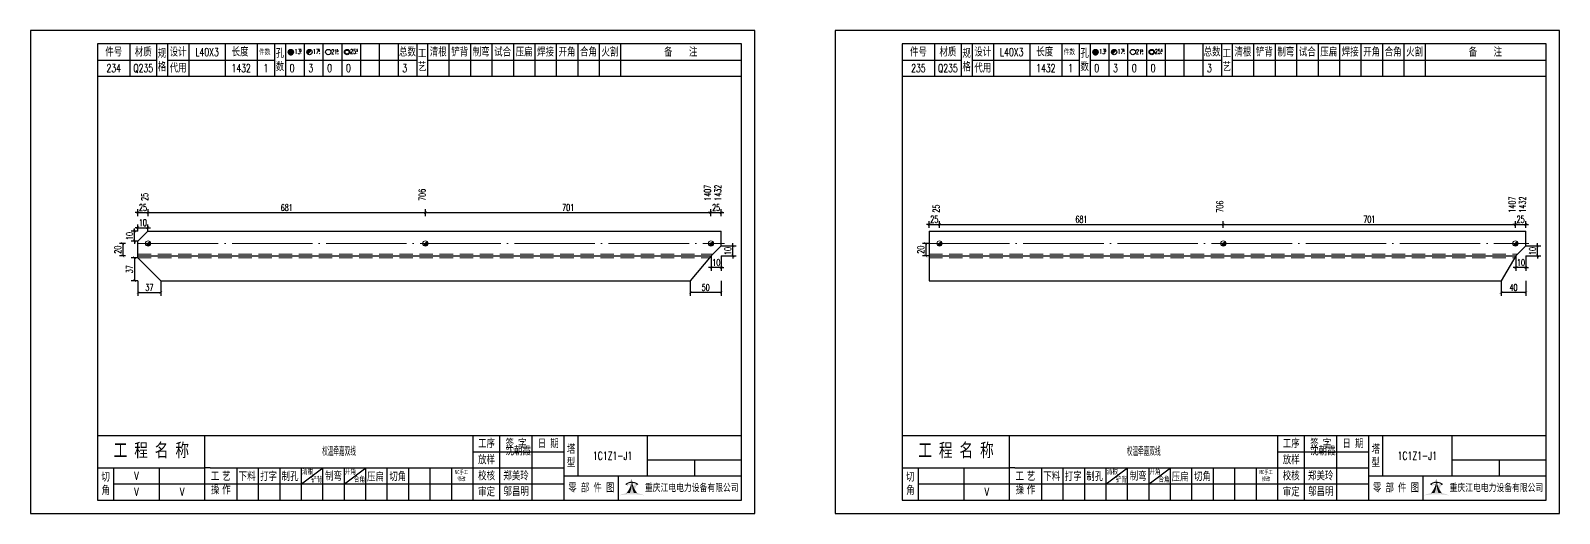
# Model space of a CAD drawing. Header units: millimetres. Extents: x -524 to 9570, y -2481 to 180.
# Drawn here: x 6900 to 7470, y -600 to -420 of the extents above; entities that cross this region are included whole.
import ezdxf
from ezdxf.enums import TextEntityAlignment as Align

# ---------------------------------------------------------------- set-up
doc = ezdxf.new("R2010")
doc.units = ezdxf.units.MM
doc.header["$LTSCALE"] = 20
doc.header["$PDMODE"] = 1
doc.linetypes.add('DASHDOT2X', pattern=[1.75, 1.5, -0.125, 0, -0.125])
doc.linetypes.add('HIDDEN', pattern=[0.375, 0.25, -0.125])
for name, color, linetype, lineweight in [('1', 7, 'Continuous', 25), ('11', 1, 'Continuous', 13), ('2', 1, 'HIDDEN', 13), ('5', 7, 'Continuous', 13), ('7', 3, 'DASHDOT2X', 13)]:
    doc.layers.add(name, color=color, linetype=linetype, lineweight=lineweight)
doc.styles.get("Standard").update_dxf_attribs({"font": 'simplex', "width": 0.7, "bigfont": 'gbhzfs.shx'})
doc.styles.add('SYMBOL_TXT', font='txt.shx', dxfattribs={"width": 0.6})
doc.styles.add('TITLE_TXT', font='simplex.shx', dxfattribs={"width": 0.75, "height": 2.5, "bigfont": 'gbhzfs.shx'})
doc.dimstyles.get("Standard").update_dxf_attribs({"dimtxt": 2.5, "dimasz": 1, "dimexe": 1.25, "dimexo": 0, "dimgap": 0.63, "dimtad": 1, "dimzin": 0, "dimdsep": 46, "dimtxsty": 'standard', "dimblk": 'ARCHTICK', "dimblk1": 'ARCHTICK', "dimblk2": 'ARCHTICK', "dimcen": 0.09, "dimadec": 0, "dimazin": 0, "dimtfac": 1, "dimtdec": 1, "dimtix": 1, "dimtmove": 2, "dimatfit": 3, "dimfxl": 0, "dimtolj": 1, "dimtzin": 0, "dimarcsym": 0})
pattern_1 = [(0, (-3, 0), (0, 0.0125), [])]

# ---------------------------------------------------------------- blocks, each defined once
blk = doc.blocks.new('M12_HOLE')
h = blk.add_hatch()
h.set_pattern_fill('LINE', scale=0.1, style=0)
h.set_pattern_definition(pattern_1)
h.paths.add_polyline_path([(-5, 0, 1), (-1, 0, 1)])
at = {"color": 7}
blk.add_circle((-3, 0), 2, dxfattribs=at)
at = {"color": 7, "attachment_point": 1, "style": 'SYMBOL_TXT'}
for s, insert, char_height, width in [('13\\f??|b0|i0|c0|p54;.', (-0.1170648347537053, 2.110404609075999), 3.5, 5.707453662650948), ('5', (3.739322910876695, 2.264550918150206), 1.8, 2.930899999712656)]:
    blk.add_mtext(s, dxfattribs=dict(at, insert=insert, char_height=char_height, width=width))
blk = doc.blocks.new('M16_HOLE')
h = blk.add_hatch()
h.set_pattern_fill('LINE', scale=0.1, style=0)
h.set_pattern_definition(pattern_1)
h.paths.add_polyline_path([(-1.585786437626905, 1.414213562373095, 0.668178637919299), (-5, 0, 0.198912367379658), (-4.414213562373095, -1.414213562373095)])
at = {"color": 7}
blk.add_circle((-3, 0), 2, dxfattribs=at)
at = {"color": 7, "attachment_point": 1, "style": 'SYMBOL_TXT'}
for s, insert, char_height, width in [('17.', (-0.443935574240129, 2.13042063441452), 3.5, 6.3164), ('5', (3.564570640825252, 2.25180437378188), 1.8, 1.822)]:
    blk.add_mtext(s, dxfattribs=dict(at, insert=insert, char_height=char_height, width=width))
blk = doc.blocks.new('M20_HOLE')
at = {"color": 7}
blk.add_circle((-3, 0), 2, dxfattribs=at)
at = {"color": 7, "attachment_point": 1, "style": 'SYMBOL_TXT'}
for s, insert, char_height, width in [('21.', (-0.6868754558352066, 2.009036737063269), 3.5, 6.0735), ('5', (3.321630759230175, 2.009036737063269), 1.8, 1.4576)]:
    blk.add_mtext(s, dxfattribs=dict(at, insert=insert, char_height=char_height, width=width))
blk = doc.blocks.new('M24_HOLE')
at = {"color": 7}
for radius in [2, 1.5]:
    blk.add_circle((-3, 0), radius, dxfattribs=at)
at = {"color": 7, "attachment_point": 1, "style": 'SYMBOL_TXT'}
for s, insert, char_height, width in [('25.', (-0.6868754558352066, 2.13042063441452), 3.5, 2.4294), ('5', (3.928980201610216, 2.25180437378188), 1.8, 1.9435)]:
    blk.add_mtext(s, dxfattribs=dict(at, insert=insert, char_height=char_height, width=width))
blk = doc.blocks.new('A$C1E394B87')
for p, q in [((270, 180), (0, 180)), ((0, 180), (0, 0)), ((270, 0), (270, 180)), ((0, 0), (270, 0))]:
    blk.add_line(p, q)
blk = doc.blocks.new('JgCard')
h = blk.add_hatch(color=256)
edge = h.paths.add_edge_path()
edge.add_arc((223.8016524729837, -21.84717885384339), 29.00860721842082, 79.81716678233735, 89.27812697573944)
edge.add_arc((224.5325955616654, -21.84717885384339), 29.00860721842082, 90.72187302426055, 100.1828332176626)
edge.add_arc((224.0279874541857, -3.830853464385541), 11.50536553551401, 89.30709440376557, 113.6959925615352, ccw=False)
edge.add_arc((224.3062605804644, -3.830853464385541), 11.50536553551401, 66.30400743846491, 90.69290559623443, ccw=False)
edge = h.paths.add_edge_path()
edge.add_arc((233.0302112674253, 13.18449056462987), 8.873034629199061, 191.5208225546964, 219.6965150385776)
edge.add_arc((215.3040367672247, 13.18449056462987), 8.873034629199061, 320.3034849614224, 348.4791774453036)
edge.add_arc((214.0326012329333, 11.43447699248611), 10.13453382683302, 338.1301204334909, 359.9154198731663)
edge.add_arc((234.3016468017167, 11.43447699248611), 10.13453382683302, 180.0845801266699, 201.8698795665091)
edge.add_line((225.937925765641, 10.90576856469295), (225.6552856147136, 10.35609493506945))
edge.add_arc((224.1679533083088, 7.853493107532699), 3.957321353349253, 91.41975307934291, 127.4827228769255)
edge.add_arc((215.3040367672247, 13.18449056462987), 8.873034629199061, 351.0860103832611, 357.2867084751834)
edge.add_line((222.396322269009, 10.90576856469295), (222.6789624199364, 10.35609493506945))
edge.add_line((222.6789624199364, 10.35609493506945), (221.7697188924139, 10.86032854938844))
edge.add_line((225.6552856147136, 10.35609493506945), (226.5654915637542, 10.86086227359522))
edge.add_arc((224.2330238305049, 7.883670059543192), 3.536460377387214, 93.80567765797379, 121.2894356209631)
edge.add_arc((224.1012242041452, 7.883670059543192), 3.536460377387214, 58.7105643790368, 86.1943223420262)
edge.add_arc((224.1679533083088, 7.853493107532699), 3.957321353349253, 52.53023982105776, 88.60436076552203)
edge.add_arc((233.0302112674253, 13.18449056462987), 8.873034629199061, 182.7132915248167, 188.9137221835162)
edge.add_line((224.1671240173246, 11.44943760304955), (224.1671240173246, 11.41951638194644))
blk.add_hatch(color=256).paths.add_polyline_path([(224.1671240173246, 11.41951638190653, 0.09534363958971465), (224.8964730213393, 7.65936347788454, -0.02857973389665951), (226.2029576453306, 7.517096850535836, -0.1235627947319866), (224.3359488967444, 11.41233217421416, -0.1204986991669159), (225.937925765641, 10.90576856469295), (225.6552856147136, 10.35609493506945), (226.5654915637542, 10.86086227359522, 0.5402417223769541), (226.575360567148, 10.99431825130466, 0.158715983985349), (224.2643381876442, 11.80964050730302, -0.02706108524003999), (224.1671240173246, 12.76445731824299, -0.02706225299216489), (224.0699034296731, 11.80959959181416, 0.1586661026302013), (221.7598355252794, 10.99377351487396, 0.5401762534625951), (221.7697205382283, 10.86032763670437, -5.881062471050359e-06), (221.7697188924139, 10.86032854938844), (222.6789624199364, 10.35609493506945), (222.396322269009, 10.90576856469295, -0.1204986991669226), (223.9982991379056, 11.41233217421416, -0.1235627947319868), (222.1312903893195, 7.517096850535836, -0.0285797338966575), (223.4377750133108, 7.65936347788454, 0.09534363958971454)])
for p, q in [((265, 175), (25, 175)), ((25, 175), (25, 5)), ((37, 175), (37, 163)), ((47, 175), (47, 163)), ((51, 175), (51, 163)), ((59, 175), (59, 163)), ((72.61005959575064, 175), (72.61005959575061, 163)), ((84.43573710762382, 175), (84.43573710762382, 163)), ((91, 175), (91, 163)), ((95, 175), (95, 163)), ((102, 175), (102, 163)), ((109, 175), (109, 163)), ((116, 175), (116, 163)), ((123, 175), (123, 163)), ((130, 175), (130, 163)), ((137, 175), (137, 163)), ((144, 175), (144, 163)), ((148, 175), (148, 163)), ((156, 175), (156, 163)), ((164, 175), (164, 163)), ((172, 175), (172, 163)), ((180, 175), (180, 163)), ((188, 175), (188, 163)), ((196, 175), (196, 163)), ((204, 175), (204, 163)), ((212, 175), (212, 163)), ((220, 175), (220, 163)), ((265, 5), (265, 175)), ((25, 169), (47, 169)), ((51, 168.9999999999999), (91, 168.9999999999999)), ((95, 168.9999999999999), (144, 168.9999999999999)), ((148, 169), (265, 169)), ((25, 163), (265, 163)), ((25, 29), (265, 29)), ((65, 17), (65, 29)), ((165, 5), (165, 29)), ((175, 5), (175, 29)), ((187, 5), (187, 29)), ((199, 5), (199, 29)), ((204, 29), (204, 14)), ((230, 14), (230, 29)), ((165, 23), (199, 23)), ((230, 20), (265, 20)), ((247.5, 20), (247.5, 14)), ((25, 17), (65, 17)), ((31, 5), (31, 17)), ((48, 17), (48, 5)), ((65, 5), (65, 17)), ((67, 17), (65, 17)), ((67, 17), (165, 17)), ((77, 5), (77, 17)), ((85, 5), (85, 17)), ((93, 5), (93, 17)), ((101, 5), (101, 17)), ((101, 11), (109, 17)), ((109, 5), (109, 17)), ((117, 5), (117, 17)), ((117, 11), (125, 17)), ((125, 5), (125, 17)), ((133, 5), (133, 17)), ((141, 5), (141, 17)), ((149, 5), (149, 17)), ((157, 5), (157, 17)), ((165, 17), (199, 17)), ((199, 14), (265, 14)), ((219.0802760739607, 14), (219.0802760739607, 5)), ((31, 11), (65, 11)), ((65, 11), (165, 11)), ((165, 11), (199, 11)), ((25, 5), (265, 5))]:
    blk.add_line(p, q)
blk.add_lwpolyline([(96.0334779468642, 171.9855941999696, -1), (98.0334779468642, 171.9855941999696, -1)], format="xyb", close=True)
for p in [(65.8050297978753, 166), (145, 96)]:
    blk.add_point(p)
blk.add_blockref('A$C1E394B87', (0, 0))
at = {"xscale": 0.5, "yscale": 0.5, "zscale": 0.5}
for name, p in [('M12_HOLE', (98.5334779468642, 171.9855941999696)), ('M16_HOLE', (105.5, 171.9999999999999)), ('M20_HOLE', (112.5, 171.9999999999999)), ('M24_HOLE', (119.5, 171.9999999999999))]:
    blk.add_blockref(name, p, dxfattribs=at)
at = {"attachment_point": 5, "style": 'TITLE_TXT'}
for s, insert, char_height, width in [('{\\fSimHei|b0|i0|c134|p2;件号}', (31, 172), 3, 15), ('{\\fSimHei|b0|i0|c134|p2;材质}', (42, 172), 3, 8), ('{\\fSimHei|b0|i0|c134|p2;规格}', (49, 169), 3, 4), ('{\\fSimHei|b0|i0|c134|p2;设计}', (55, 171.9999999999999), 3, 8.000000000000014), ('{\\fSimHei|b0|i0|c134|p2;长度}', (78.11684221050325, 172.0531705390044), 3, 8), ('{\\fSimHei|b0|i0|c134|p2;件数}', (87.3041250533895, 171.9999999999999), 2, 8.8244), ('{\\fSimHei|b0|i0|c134|p2;孔数}', (93, 169), 3, 4), ('{\\fSimHei|b0|i0|c134|p2;总数}', (140.5, 171.9999999999999), 3, 7), ('{\\fSimHei|b0|i0|c134|p2;工\\P艺}', (146, 169), 3, 4), ('{\\fSimHei|b0|i0|c134|p2;清根}', (152, 172), 3, 8), ('{\\fSimHei|b0|i0|c134|p2;铲背}', (160, 172), 3, 8), ('{\\fSimHei|b0|i0|c134|p2;制弯}', (168, 172), 3, 8.000000000000028), ('{\\fSimHei|b0|i0|c134|p2;试合}', (176, 172), 3, 8), ('{\\fSimHei|b0|i0|c134|p2;压扁}', (184, 172), 3, 8), ('{\\fSimHei|b0|i0|c134|p2;焊接}', (192, 172), 3, 8), ('{\\fSimHei|b0|i0|c134|p2;开角}', (200, 172), 3, 8.000000000000057), ('{\\fSimHei|b0|i0|c134|p2;合角}', (208, 172), 3, 8), ('{\\fSimHei|b0|i0|c134|p2;火割}', (216, 172), 3, 8), ('{\\fSimHei|b0|i0|c134|p2;备    注}', (242.3967818627186, 171.9765054582008), 3, 22), ('{\\fSimHei|b0|i0|c134|p2;代用}', (55, 166), 3, 8), ('{\\fSimHei|b0|i0|c134|p2;工 程 名 称}', (45.04268864723963, 23.33842704880232), 5, 47.33333333333334), ('{\\fSimHei|b0|i0|c134|p2;工序}', (170, 26), 3, 10), ('{\\fSimHei|b0|i0|c134|p2;签 字}', (181, 26), 3, 12), ('{\\fSimHei|b0|i0|c134|p2;^I沈朝霞}', (181.0520504248258, 23.27747906449889), 3, 12), ('{\\fSimHei|b0|i0|c134|p2;日 期}', (193, 26), 3, 12), ('{\\fSimHei|b0|i0|c134|p2;塔\\P型}', (201.5, 21.5), 3, 5.000000000000028), ('{\\fSimHei|b0|i0|c134|p2;放样}', (170, 20), 3, 10), ('{\\fSimHei|b0|i0|c134|p2;切\\P角}', (28, 11), 3, 6.000000000000004), ('{\\fSimHei|b0|i0|c134|p2;工\\P操}', (68.78408056366106, 11.29930144135182), 3, 6.000000000000004), ('{\\fSimHei|b0|i0|c134|p2;艺\\P作}', (73.01340619218274, 11.29930144135182), 3, 6.000000000000004), ('{\\fSimHei|b0|i0|c134|p2;下料}', (80.74376492044746, 13.75191016783555), 3, 8), ('{\\fSimHei|b0|i0|c134|p2;打字}', (88.74376492044746, 13.75191016783555), 3, 8), ('{\\fSimHei|b0|i0|c134|p2;制孔}', (96.74376492044746, 13.75191016783555), 3, 8.000000000000028), ('{\\fSimHei|b0|i0|c134|p2;清根}', (103.3080888185272, 15.56254542211099), 2, 8), ('{\\fSimHei|b0|i0|c134|p2;铲背}', (106.6982872637203, 12.58010217278223), 2, 8), ('{\\fSimHei|b0|i0|c134|p2;制弯}', (112.9524832210667, 13.86807755023182), 3, 8.000000000000028), ('{\\fSimHei|b0|i0|c134|p2;开角}', (119.2123351337376, 15.54156681030855), 2, 8.000000000000057), ('{\\fSimHei|b0|i0|c134|p2;合角}', (122.601153766583, 12.67610618408509), 2, 8), ('{\\fSimHei|b0|i0|c134|p2;压扁}', (128.5896913500159, 13.56672241423536), 3, 8), ('{\\fSimHei|b0|i0|c134|p2;切角}', (136.8970089545677, 13.6938446517654), 3, 8), ('{\\fSimHei|b0|i0|c134|p2;NC手工修改}', (160.6311373906198, 14.05820252967675), 1.5, 6.204069777279955), ('{\\fSimHei|b0|i0|c134|p2;校核}', (170, 14), 3, 10.00000000000003), ('{\\fSimHei|b0|i0|c134|p2;郑美玲}', (181, 14), 3, 12), ('{\\fSimHei|b0|i0|c134|p2;零 部 件 图}', (209.0827348158753, 9.5), 3, 30.76131175444226), ('{\\fSimHei|b0|i0|c134|p2;重庆江电电力设备有限公司}', (246.5086378857131, 9.475432444103376), 2.772000000000001, 63.29400000000002), ('{\\fSimHei|b0|i0|c134|p2;审定}', (170, 8), 3, 10), ('{\\fSimHei|b0|i0|c134|p2;邬昌明}', (181.0428184060297, 8.12303372435349), 3, 12)]:
    blk.add_mtext(s, dxfattribs=dict(at, insert=insert, char_height=char_height, width=width))
blk = doc.blocks.new('M16')
for p, q in [((-0.7071067811865476, -0.7071067811865476), (0.7071067811865475, 0.7071067811865475)), ((-0.4, 4.898425415289509e-17), (0.4, 0)), ((2.449212707644755e-17, 0.4), (0, -0.4))]:
    blk.add_line(p, q)
blk.add_circle((0, 0), 1)
for centre, radius, end in [((0, 0), 0.8, 45.00000000000001), ((0, 0), 0.6, 45.00000000000001), ((0, 0), 0.4, 45.00000000000001), ((-5.551115123125783e-17, -5.551115123125783e-17), 0.2, 45)]:
    blk.add_arc(centre, radius, 225, end)
blk = doc.blocks.new('_ArchTick')
at = {"color": 0, "linetype": 'ByBlock', "const_width": 0.15}
blk.add_lwpolyline([(-0.5, -0.5), (0.5, 0.5)], dxfattribs=at)
blk = doc.blocks.new('*D561')
at = {"layer": '11', "color": 0, "lineweight": -2}
for p, q in [((6940, -487.875), (6939, -487.875)), ((6940, -489.125), (6940, -486.625)), ((6940, -487.875), (6943.79654681371, -487.875)), ((6943.79654681371, -489.125), (6943.79654681371, -486.625)), ((6943.79654681371, -487.875), (6944.79654681371, -487.875))]:
    blk.add_line(p, q, dxfattribs=at)
at = {"layer": 'Defpoints', "color": 0}
for p in [(6940, -489.125), (6943.79654681371, -487.875), (6943.79654681371, -489.125)]:
    blk.add_point(p, dxfattribs=at)
at = {"layer": '11', "color": 0, "lineweight": -2}
blk.add_blockref('_ArchTick', (6940, -487.875), dxfattribs=at)
at = {"layer": '11', "color": 0, "lineweight": -2, "rotation": 180}
blk.add_blockref('_ArchTick', (6943.79654681371, -487.875), dxfattribs=at)
at = {"layer": '11', "color": 0, "insert": (6941.898273406855, -485.995), "char_height": 2.5, "attachment_point": 5}
blk.add_mtext('\\A1;25', dxfattribs=at)
blk = doc.blocks.new('*D564')
at = {"layer": '11', "color": 0, "lineweight": -2}
for p, q in [((7153.669654675643, -487.875), (7152.669654675643, -487.875)), ((7153.669654675643, -489.125), (7153.669654675643, -486.625)), ((7153.669654675643, -487.875), (7157.5, -487.875)), ((7157.5, -489.125), (7157.5, -486.625)), ((7157.5, -487.875), (7158.5, -487.875))]:
    blk.add_line(p, q, dxfattribs=at)
at = {"layer": 'Defpoints', "color": 0}
for p in [(7153.669654675643, -489.125), (7157.5, -487.875), (7157.5, -489.125)]:
    blk.add_point(p, dxfattribs=at)
at = {"layer": '11', "color": 0, "lineweight": -2}
blk.add_blockref('_ArchTick', (7153.669654675643, -487.875), dxfattribs=at)
at = {"layer": '11', "color": 0, "lineweight": -2, "rotation": 180}
blk.add_blockref('_ArchTick', (7157.5, -487.875), dxfattribs=at)
at = {"layer": '11', "color": 0, "insert": (7155.584827337821, -485.995), "char_height": 2.5, "attachment_point": 5}
blk.add_mtext('\\A1;25', dxfattribs=at)
blk = doc.blocks.new('*D565')
at = {"layer": '11', "color": 0, "lineweight": -2}
for p, q in [((6940, -504.69375), (6937.5, -504.69375)), ((6938.75, -504.69375), (6938.75, -513.25)), ((6940, -513.25), (6937.5, -513.25))]:
    blk.add_line(p, q, dxfattribs=at)
at = {"layer": 'Defpoints', "color": 0}
for p in [(6940, -504.69375), (6938.75, -513.25), (6940, -513.25)]:
    blk.add_point(p, dxfattribs=at)
at = {"layer": '11', "color": 0, "lineweight": -2}
for p, rotation in [((6938.75, -504.69375), 90), ((6938.75, -513.25), 270)]:
    blk.add_blockref('_ArchTick', p, dxfattribs=dict(at, rotation=rotation))
at = {"layer": '11', "color": 0, "insert": (6936.87, -508.9718749999989), "char_height": 2.5, "attachment_point": 5, "rotation": 90}
blk.add_mtext('\\A1;37', dxfattribs=at)
blk = doc.blocks.new('*D567')
at = {"layer": '11', "color": 0, "lineweight": -2}
for p, q in [((6940, -494.75), (6937.5, -494.75)), ((6938.75, -494.75), (6938.75, -493.75)), ((6938.75, -498.45), (6938.75, -494.75)), ((6940, -498.45), (6937.5, -498.45)), ((6938.75, -498.45), (6938.75, -499.45))]:
    blk.add_line(p, q, dxfattribs=at)
at = {"layer": 'Defpoints', "color": 0}
for p in [(6938.75, -494.75), (6940, -494.75), (6940, -498.45)]:
    blk.add_point(p, dxfattribs=at)
at = {"layer": '11', "color": 0, "lineweight": -2}
for p, rotation in [((6938.75, -494.75), 270), ((6938.75, -498.45), 90)]:
    blk.add_blockref('_ArchTick', p, dxfattribs=dict(at, rotation=rotation))
at = {"layer": '11', "color": 0, "insert": (6936.87, -496.5999999999988), "char_height": 2.5, "attachment_point": 5, "rotation": 90}
blk.add_mtext('\\A1;10', dxfattribs=at)
blk = doc.blocks.new('*D568')
at = {"layer": '11', "color": 0, "lineweight": -2}
for p, q in [((6940, -493.5), (6939, -493.5)), ((6940, -494.75), (6940, -492.25)), ((6940, -493.5), (6943.700000000001, -493.5)), ((6943.700000000001, -494.75), (6943.700000000001, -492.25)), ((6943.700000000001, -493.5), (6944.700000000001, -493.5))]:
    blk.add_line(p, q, dxfattribs=at)
at = {"layer": 'Defpoints', "color": 0}
for p in [(6940, -494.75), (6943.700000000001, -493.5), (6943.700000000001, -494.75)]:
    blk.add_point(p, dxfattribs=at)
at = {"layer": '11', "color": 0, "lineweight": -2}
blk.add_blockref('_ArchTick', (6940, -493.5), dxfattribs=at)
at = {"layer": '11', "color": 0, "lineweight": -2, "rotation": 180}
blk.add_blockref('_ArchTick', (6943.700000000001, -493.5), dxfattribs=at)
at = {"layer": '11', "color": 0, "insert": (6941.85, -491.62), "char_height": 2.5, "attachment_point": 5}
blk.add_mtext('\\A1;10', dxfattribs=at)
blk = doc.blocks.new('*D569')
at = {"layer": '11', "color": 0, "lineweight": -2}
for p, q in [((7145.9375, -513.25), (7145.9375, -518.875)), ((7157.5, -517.625), (7145.9375, -517.625)), ((7157.5, -513.25), (7157.5, -518.875))]:
    blk.add_line(p, q, dxfattribs=at)
at = {"layer": 'Defpoints', "color": 0}
for p in [(7145.9375, -513.25), (7145.9375, -517.625), (7157.5, -513.25)]:
    blk.add_point(p, dxfattribs=at)
at = {"layer": '11', "color": 0, "lineweight": -2, "rotation": 180}
blk.add_blockref('_ArchTick', (7145.9375, -517.625), dxfattribs=at)
at = {"layer": '11', "color": 0, "lineweight": -2}
blk.add_blockref('_ArchTick', (7157.5, -517.625), dxfattribs=at)
at = {"layer": '11', "color": 0, "insert": (7151.71875, -515.745), "char_height": 2.5, "attachment_point": 5}
blk.add_mtext('\\A1;50', dxfattribs=at)
blk = doc.blocks.new('*D570')
at = {"layer": '11', "color": 0, "lineweight": -2}
for p, q in [((7153.799999999999, -504), (7153.799999999999, -509.625)), ((7157.5, -504), (7157.5, -509.625)), ((7153.799999999999, -508.375), (7152.799999999999, -508.375)), ((7157.5, -508.375), (7153.799999999999, -508.375)), ((7157.5, -508.375), (7158.5, -508.375))]:
    blk.add_line(p, q, dxfattribs=at)
at = {"layer": 'Defpoints', "color": 0}
for p in [(7153.799999999999, -504), (7157.5, -504), (7153.799999999999, -508.375)]:
    blk.add_point(p, dxfattribs=at)
at = {"layer": '11', "color": 0, "lineweight": -2}
blk.add_blockref('_ArchTick', (7153.799999999999, -508.375), dxfattribs=at)
at = {"layer": '11', "color": 0, "lineweight": -2, "rotation": 180}
blk.add_blockref('_ArchTick', (7157.5, -508.375), dxfattribs=at)
at = {"layer": '11', "color": 0, "insert": (7155.65, -506.495), "char_height": 2.5, "attachment_point": 5}
blk.add_mtext('\\A1;10', dxfattribs=at)
blk = doc.blocks.new('*D571')
at = {"layer": '11', "color": 0, "lineweight": -2}
for p, q in [((7157.5, -500.3), (7163.125, -500.3)), ((7161.875, -500.3), (7161.875, -499.3)), ((7161.875, -504), (7161.875, -500.3)), ((7157.5, -504), (7163.125, -504)), ((7161.875, -504), (7161.875, -505))]:
    blk.add_line(p, q, dxfattribs=at)
at = {"layer": 'Defpoints', "color": 0}
for p in [(7157.5, -500.3), (7161.875, -500.3), (7157.5, -504)]:
    blk.add_point(p, dxfattribs=at)
at = {"layer": '11', "color": 0, "lineweight": -2}
for p, rotation in [((7161.875, -500.3), 270), ((7161.875, -504), 90)]:
    blk.add_blockref('_ArchTick', p, dxfattribs=dict(at, rotation=rotation))
at = {"layer": '11', "color": 0, "insert": (7159.995, -502.1499999999988), "char_height": 2.5, "attachment_point": 5, "rotation": 90}
blk.add_mtext('\\A1;10', dxfattribs=at)
blk = doc.blocks.new('*D572')
at = {"layer": '1', "color": 0, "lineweight": -2}
for p, q in [((6935.375, -499.375), (6933.125, -499.375)), ((6934.375, -499.375), (6934.375, -504)), ((6935.375, -504), (6933.125, -504))]:
    blk.add_line(p, q, dxfattribs=at)
at = {"layer": 'Defpoints', "color": 0}
for p in [(6935.375, -499.375), (6934.375, -504), (6935.375, -504)]:
    blk.add_point(p, dxfattribs=at)
at = {"layer": '1', "color": 0, "lineweight": -2}
for p, rotation in [((6934.375, -499.375), 90), ((6934.375, -504), 270)]:
    blk.add_blockref('_ArchTick', p, dxfattribs=dict(at, rotation=rotation))
at = {"layer": '1', "color": 0, "insert": (6932.495, -501.6874999999989), "char_height": 2.5, "attachment_point": 5, "rotation": 90}
blk.add_mtext('\\A1;20', dxfattribs=at)
blk = doc.blocks.new('*D573')
at = {"layer": '11', "color": 0, "lineweight": -2}
for p, q in [((7235, -492.25), (7234, -492.25)), ((7235, -493.5), (7235, -491)), ((7235, -492.25), (7238.883823751958, -492.25)), ((7238.883823751958, -493.5), (7238.883823751958, -491)), ((7238.883823751958, -492.25), (7239.883823751958, -492.25))]:
    blk.add_line(p, q, dxfattribs=at)
at = {"layer": 'Defpoints', "color": 0}
for p in [(7235, -493.5), (7238.883823751958, -492.25), (7238.883823751958, -493.5)]:
    blk.add_point(p, dxfattribs=at)
at = {"layer": '11', "color": 0, "lineweight": -2}
blk.add_blockref('_ArchTick', (7235, -492.25), dxfattribs=at)
at = {"layer": '11', "color": 0, "lineweight": -2, "rotation": 180}
blk.add_blockref('_ArchTick', (7238.883823751958, -492.25), dxfattribs=at)
at = {"layer": '11', "color": 0, "insert": (7236.941911875979, -490.37), "char_height": 2.5, "attachment_point": 5}
blk.add_mtext('\\A1;25', dxfattribs=at)
blk = doc.blocks.new('*D576')
at = {"layer": '11', "color": 0, "lineweight": -2}
for p, q in [((7453.581600760141, -492.25), (7452.581600760141, -492.25)), ((7453.581600760141, -493.5), (7453.581600760141, -491)), ((7453.581600760141, -492.25), (7457.5, -492.25)), ((7457.5, -493.5), (7457.5, -491)), ((7457.5, -492.25), (7458.5, -492.25))]:
    blk.add_line(p, q, dxfattribs=at)
at = {"layer": 'Defpoints', "color": 0}
for p in [(7453.581600760141, -493.5), (7457.5, -492.25), (7457.5, -493.5)]:
    blk.add_point(p, dxfattribs=at)
at = {"layer": '11', "color": 0, "lineweight": -2}
blk.add_blockref('_ArchTick', (7453.581600760141, -492.25), dxfattribs=at)
at = {"layer": '11', "color": 0, "lineweight": -2, "rotation": 180}
blk.add_blockref('_ArchTick', (7457.5, -492.25), dxfattribs=at)
at = {"layer": '11', "color": 0, "insert": (7455.54080038007, -490.37), "char_height": 2.5, "attachment_point": 5}
blk.add_mtext('\\A1;25', dxfattribs=at)
blk = doc.blocks.new('*D577')
at = {"layer": '11', "color": 0, "lineweight": -2}
for p, q in [((7448.25, -513.25), (7448.25, -518.875)), ((7457.5, -517.625), (7448.25, -517.625)), ((7457.5, -513.25), (7457.5, -518.875))]:
    blk.add_line(p, q, dxfattribs=at)
at = {"layer": 'Defpoints', "color": 0}
for p in [(7448.25, -513.25), (7448.25, -517.625), (7457.5, -513.25)]:
    blk.add_point(p, dxfattribs=at)
at = {"layer": '11', "color": 0, "lineweight": -2, "rotation": 180}
blk.add_blockref('_ArchTick', (7448.25, -517.625), dxfattribs=at)
at = {"layer": '11', "color": 0, "lineweight": -2}
blk.add_blockref('_ArchTick', (7457.5, -517.625), dxfattribs=at)
at = {"layer": '11', "color": 0, "insert": (7452.875, -515.745), "char_height": 2.5, "attachment_point": 5}
blk.add_mtext('\\A1;40', dxfattribs=at)
blk = doc.blocks.new('*D578')
at = {"layer": '11', "color": 0, "lineweight": -2}
for p, q in [((7453.799999999999, -504), (7453.799999999999, -509.625)), ((7457.5, -504), (7457.5, -509.625)), ((7453.799999999999, -508.375), (7452.799999999999, -508.375)), ((7457.5, -508.375), (7453.799999999999, -508.375)), ((7457.5, -508.375), (7458.5, -508.375))]:
    blk.add_line(p, q, dxfattribs=at)
at = {"layer": 'Defpoints', "color": 0}
for p in [(7453.799999999999, -504), (7457.5, -504), (7453.799999999999, -508.375)]:
    blk.add_point(p, dxfattribs=at)
at = {"layer": '11', "color": 0, "lineweight": -2}
blk.add_blockref('_ArchTick', (7453.799999999999, -508.375), dxfattribs=at)
at = {"layer": '11', "color": 0, "lineweight": -2, "rotation": 180}
blk.add_blockref('_ArchTick', (7457.5, -508.375), dxfattribs=at)
at = {"layer": '11', "color": 0, "insert": (7455.65, -506.495), "char_height": 2.5, "attachment_point": 5}
blk.add_mtext('\\A1;10', dxfattribs=at)
blk = doc.blocks.new('*D579')
at = {"layer": '11', "color": 0, "lineweight": -2}
for p, q in [((7457.5, -500.3), (7463.125, -500.3)), ((7461.875, -500.3), (7461.875, -499.3)), ((7461.875, -504), (7461.875, -500.3)), ((7457.5, -504), (7463.125, -504)), ((7461.875, -504), (7461.875, -505))]:
    blk.add_line(p, q, dxfattribs=at)
at = {"layer": 'Defpoints', "color": 0}
for p in [(7457.5, -500.3), (7461.875, -500.3), (7457.5, -504)]:
    blk.add_point(p, dxfattribs=at)
at = {"layer": '11', "color": 0, "lineweight": -2}
for p, rotation in [((7461.875, -500.3), 270), ((7461.875, -504), 90)]:
    blk.add_blockref('_ArchTick', p, dxfattribs=dict(at, rotation=rotation))
at = {"layer": '11', "color": 0, "insert": (7459.995, -502.1499999999988), "char_height": 2.5, "attachment_point": 5, "rotation": 90}
blk.add_mtext('\\A1;10', dxfattribs=at)
blk = doc.blocks.new('*D580')
at = {"layer": '1', "color": 0, "lineweight": -2}
for p, q in [((7234.75, -499.375), (7232.5, -499.375)), ((7233.75, -499.375), (7233.75, -504)), ((7234.75, -504), (7232.5, -504))]:
    blk.add_line(p, q, dxfattribs=at)
at = {"layer": 'Defpoints', "color": 0}
for p in [(7234.75, -499.375), (7233.75, -504), (7234.75, -504)]:
    blk.add_point(p, dxfattribs=at)
at = {"layer": '1', "color": 0, "lineweight": -2}
for p, rotation in [((7233.75, -499.375), 90), ((7233.75, -504), 270)]:
    blk.add_blockref('_ArchTick', p, dxfattribs=dict(at, rotation=rotation))
at = {"layer": '1', "color": 0, "insert": (7231.87, -501.6874999999989), "char_height": 2.5, "attachment_point": 5, "rotation": 90}
blk.add_mtext('\\A1;20', dxfattribs=at)

msp = doc.modelspace()

# ---------------------------------------------------------------- linework, layer by layer
at = {"layer": '1'}
for p, q in [((6940, -498.45), (6943.700000000001, -494.75)), ((6943.700000000001, -494.75), (7157.5, -494.75)), ((7157.5, -500.3), (7157.5, -494.75)), ((7235, -494.75), (7235, -513.25)), ((7235, -494.75), (7457.5, -494.75)), ((7457.5, -500.3), (7457.5, -494.75)), ((6940, -504), (6940, -498.45)), ((7157.5, -500.3), (7153.799999999999, -504)), ((7457.5, -500.3), (7453.799999999999, -504)), ((6940, -504.69375), (6940, -504)), ((6940, -504), (7153.799999999999, -504)), ((6948.55625, -513.25), (6940, -504.69375)), ((7153.799999999999, -504), (7145.9375, -513.25)), ((7235, -504), (7453.799999999999, -504)), ((7453.799999999999, -504), (7448.25, -513.25)), ((6948.55625, -513.25), (7145.9375, -513.25)), ((7235, -513.25), (7448.25, -513.25))]:
    msp.add_line(p, q, dxfattribs=at)
at = {"layer": '2'}
for p, q in [((6940, -503.30625), (7154.49375, -503.30625)), ((6940, -504.69375), (7153.210312499999, -504.69375)), ((7235, -503.30625), (7454.49375, -503.30625)), ((7235, -504.69375), (7453.383750000001, -504.69375))]:
    msp.add_line(p, q, dxfattribs=at)
at = {"layer": '7'}
for p, q in [((6940, -499.375), (7158.669654675643, -499.375)), ((7235, -499.375), (7458.581600760141, -499.375))]:
    msp.add_line(p, q, dxfattribs=at)

# ---------------------------------------------------------------- block references
at = {"layer": '1'}
for p in [(6900, -600), (7200, -600)]:
    msp.add_blockref('JgCard', p, dxfattribs=at)
at = {"layer": '5'}
for p in [(6943.79654681371, -499.375), (7047.214482019192, -499.375), (7153.669654675643, -499.375), (7238.883823751958, -499.375), (7344.679182755266, -499.375), (7453.581600760141, -499.375)]:
    msp.add_blockref('M16', p, dxfattribs=at)

# ---------------------------------------------------------------- texts
at = {"layer": '1', "width": 0.7}
for s, p in [('L40X3', (6965.805029797875, -428)), ('L40X3', (7265.805029797875, -428)), ('234', (6931, -434)), ('Q235', (6942, -434)), ('1432', (6978.522898351686, -434)), ('1', (6987.717868553811, -434)), ('0', (6997.5, -434)), ('3', (7004.5, -434)), ('0', (7011.5, -434)), ('0', (7018.5, -434)), ('3', (7039.5, -434)), ('235', (7231, -434)), ('Q235', (7242, -434)), ('1432', (7278.522898351686, -434)), ('1', (7287.717868553811, -434)), ('0', (7297.5, -434)), ('3', (7304.5, -434)), ('0', (7311.5, -434)), ('0', (7318.5, -434)), ('3', (7339.5, -434)), ('权温牵嘉双线', (7015, -577)), ('权温牵嘉双线', (7315, -577)), ('1C1Z1-J1', (7117, -578.5)), ('1C1Z1-J1', (7417, -578.5)), ('V', (6939.5, -586)), ('V', (6939.5, -592)), ('V', (6956.5, -592)), ('V', (7256.5, -592))]:
    msp.add_text(s, height=3, dxfattribs=at).set_placement(p, align=Align.MIDDLE_CENTER)
for s, p in [('1407', (7153.669654675643, -483.5)), ('1432', (7157.5, -483.5)), ('25', (6943.79654681371, -483.5)), ('706', (7047.214482019192, -483.5)), ('706', (7344.679182755266, -487.875)), ('1407', (7453.581600760141, -487.875)), ('1432', (7457.5, -487.875)), ('25', (7238.883823751958, -487.875))]:
    msp.add_text(s, height=2.5, rotation=90, dxfattribs=at).set_placement(p)

# ---------------------------------------------------------------- dimensions: what is measured, and where the dimension line sits
at = {"layer": '1'}
for base, p1, p2, picture, middle in [((6934.375, -504), (6935.375, -499.375), (6935.375, -504), '*D572', (6932.495, -501.6874999999989)), ((7233.75, -504), (7234.75, -499.375), (7234.75, -504), '*D580', (7231.87, -501.6874999999989))]:
    dim = msp.add_linear_dim(base=base, p1=p1, p2=p2, angle=90, text='20', dimstyle='standard', override={"dimtxt": 2.5}, dxfattribs=at)
    dim.commit()
    dim.dimension.update_dxf_attribs({"geometry": picture, "text_midpoint": middle})
at = {"layer": '11'}
for base, p1, p2, text, picture, middle in [((6943.79654681371, -487.875), (6940, -489.125), (6943.79654681371, -489.125), '25', '*D561', (6941.898273406855, -485.995)), ((7157.5, -487.875), (7153.669654675643, -489.125), (7157.5, -489.125), '25', '*D564', (7155.584827337821, -485.995)), ((6943.700000000001, -493.5), (6940, -494.75), (6943.700000000001, -494.75), '10', '*D568', (6941.85, -491.62)), ((7238.883823751958, -492.25), (7235, -493.5), (7238.883823751958, -493.5), '25', '*D573', (7236.941911875979, -490.37)), ((7457.5, -492.25), (7453.581600760141, -493.5), (7457.5, -493.5), '25', '*D576', (7455.54080038007, -490.37)), ((7153.799999999999, -508.375), (7157.5, -504), (7153.799999999999, -504), '10', '*D570', (7155.65, -506.495)), ((7453.799999999999, -508.375), (7457.5, -504), (7453.799999999999, -504), '10', '*D578', (7455.65, -506.495)), ((7145.9375, -517.625), (7157.5, -513.25), (7145.9375, -513.25), '50', '*D569', (7151.71875, -515.745)), ((7448.25, -517.625), (7457.5, -513.25), (7448.25, -513.25), '40', '*D577', (7452.875, -515.745))]:
    dim = msp.add_linear_dim(base=base, p1=p1, p2=p2, text=text, dimstyle='standard', override={"dimtxt": 2.5}, dxfattribs=at)
    dim.commit()
    dim.dimension.update_dxf_attribs({"geometry": picture, "text_midpoint": middle})
for base, p1, p2, text in [((7047.214482019192, -487.875), (6943.79654681371, -489.125), (7047.214482019192, -489.125), '681'), ((7153.669654675643, -487.875), (7047.214482019192, -489.125), (7153.669654675643, -489.125), '701'), ((7344.679182755266, -492.25), (7238.883823751958, -493.5), (7344.679182755266, -493.5), '681'), ((7453.581600760141, -492.25), (7344.679182755266, -493.5), (7453.581600760141, -493.5), '701'), ((6948.55625, -517.625), (6940, -513.25), (6948.55625, -513.25), '37')]:
    msp.add_linear_dim(base=base, p1=p1, p2=p2, text=text, dimstyle='standard', override={"dimtxt": 2.5}, dxfattribs=at).render()
for base, p1, p2, text, picture, middle in [((6938.75, -494.75), (6940, -498.45), (6940, -494.75), '10', '*D567', (6936.87, -496.5999999999988)), ((7161.875, -500.3), (7157.5, -504), (7157.5, -500.3), '10', '*D571', (7159.995, -502.1499999999988)), ((7461.875, -500.3), (7457.5, -504), (7457.5, -500.3), '10', '*D579', (7459.995, -502.1499999999988)), ((6938.75, -513.25), (6940, -504.69375), (6940, -513.25), '37', '*D565', (6936.87, -508.9718749999989))]:
    dim = msp.add_linear_dim(base=base, p1=p1, p2=p2, angle=90, text=text, dimstyle='standard', override={"dimtxt": 2.5}, dxfattribs=at)
    dim.commit()
    dim.dimension.update_dxf_attribs({"geometry": picture, "text_midpoint": middle})

doc.saveas('drawing.dxf')
